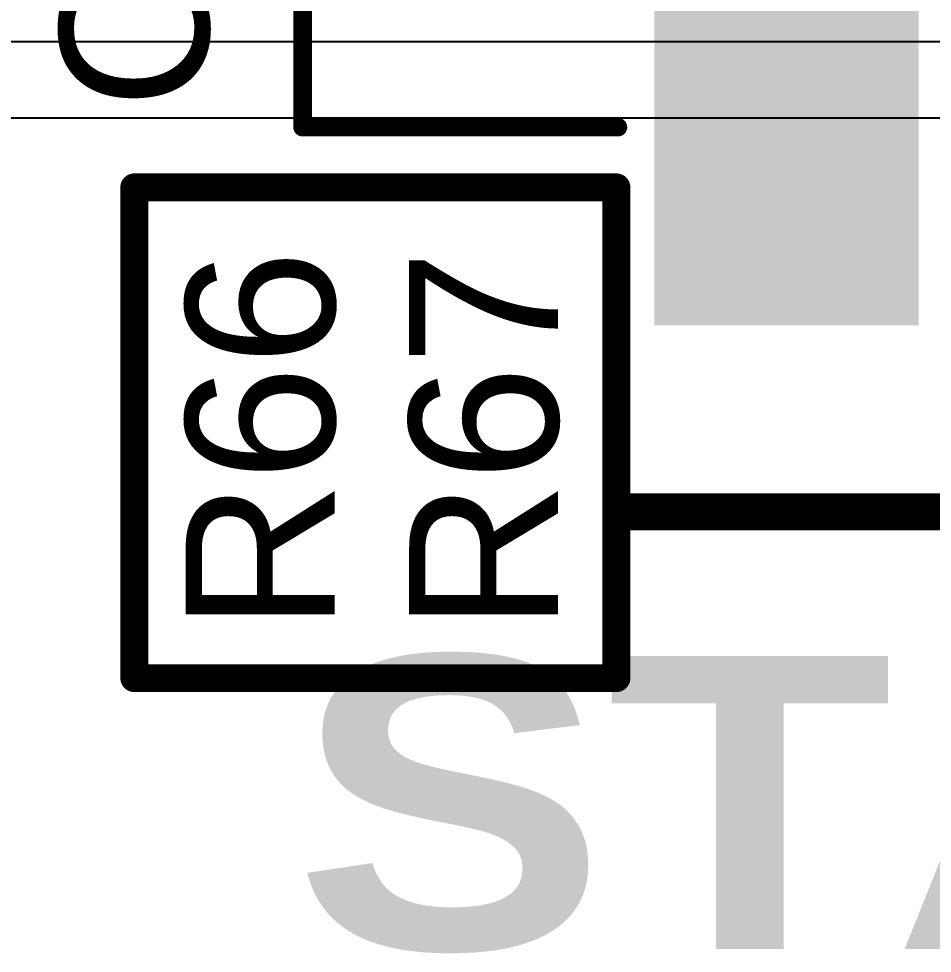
# Model space of a CAD drawing. Header units: inches. Extents: x -5 to 5258, y -4 to 5281.
# Drawn here: x 5.13 to 11.36, y 70.23 to 76.6 of the extents above; entities that cross this region are included whole.
import ezdxf

# ---------------------------------------------------------------- set-up
doc = ezdxf.new("R2010")
doc.units = ezdxf.units.IN
for name, color, linetype in [('Bottom Layer', 5, 'Continuous'), ('Top Layer', 1, 'Continuous'), ('Top Overlay', 2, 'Continuous'), ('Top Paste', 8, 'Continuous'), ('Top Solder', 216, 'Continuous')]:
    doc.layers.add(name, color=color, linetype=linetype)
doc.styles.add('Arial', font='', dxfattribs={"height": 0.2})
doc.styles.add('Arial Black_Bold', font='', dxfattribs={"height": 0.2})
doc.styles.get('Arial').set_extended_font_data('Arial')
doc.styles.get('Arial Black_Bold').set_extended_font_data('Arial Black', bold=True)

# ---------------------------------------------------------------- blocks, each defined once
blk = doc.blocks.new('50SVPF10M_135')
at = {"layer": 'Top Layer'}
blk.add_hatch(color=1, dxfattribs=at).paths.add_polyline_path([(1.05, 0.8), (4.55, 0.8), (4.55, -0.8), (1.05, -0.8)])
at = {"layer": 'Top Paste'}
blk.add_hatch(color=8, dxfattribs=at).paths.add_polyline_path([(1.05, 0.8), (4.55, 0.8), (4.55, -0.8), (1.05, -0.8)])
at = {"layer": 'Top Solder'}
blk.add_hatch(color=216, dxfattribs=at).paths.add_polyline_path([(0.9484, 0.9016), (4.6516, 0.9016), (4.6516, -0.9016), (0.9484, -0.9016)])
at = {"layer": 'Top Overlay'}
for points in [[(3.3, -3.3, 0.127, 0.127, 0), (3.3, -1.15, 0.127, 0.127, 0)], [(3.3, -3.3, 0.127, 0.127, 0), (-1.95, -3.3, 0.127, 0.127, 0)]]:
    blk.add_lwpolyline(points, format="xyseb", dxfattribs=at)
for points in [[(3.2683, -1.15, 0.0635, 0.0635, 1), (3.3318, -1.15, 0.0635, 0.0635, 1)], [(3.2683, -3.3, 0.0635, 0.0635, 1), (3.3318, -3.3, 0.0635, 0.0635, 1)], [(3.2683, -3.3, 0.0635, 0.0635, 1), (3.3318, -3.3, 0.0635, 0.0635, 1)]]:
    blk.add_lwpolyline(points, format="xyseb", close=True, dxfattribs=at)

msp = doc.modelspace()

# ---------------------------------------------------------------- linework, layer by layer
at = {"layer": 'Bottom Layer'}
for p, q in [((37.201, 76.445), (4.623, 76.445)), ((4.623, 75.927), (62.8396, 75.927))]:
    msp.add_line(p, q, dxfattribs=at)
at = {"layer": 'Top Overlay'}
for points in [[(5.9173, 75.4532, 0.1905, 0.1905, 0), (9.2052, 75.4532, 0.1905, 0.1905, 0)], [(5.9173, 72.1048, 0.1905, 0.1905, 0), (5.9173, 75.4532, 0.1905, 0.1905, 0)], [(9.2052, 72.1048, 0.1905, 0.1905, 0), (9.2052, 75.4532, 0.1905, 0.1905, 0)], [(9.3066, 73.2393, 0.254, 0.254, 0), (12.9212, 73.2393, 0.254, 0.254, 0)], [(5.9173, 72.1048, 0.1905, 0.1905, 0), (9.2052, 72.1048, 0.1905, 0.1905, 0)]]:
    msp.add_lwpolyline(points, format="xyseb", dxfattribs=at)
for points in [[(5.8697, 75.4532, 0.0952, 0.0952, 1), (5.965, 75.4532, 0.0952, 0.0952, 1)], [(5.8697, 75.4532, 0.0952, 0.0952, 1), (5.965, 75.4532, 0.0952, 0.0952, 1)], [(9.1576, 75.4532, 0.0952, 0.0952, 1), (9.2528, 75.4532, 0.0952, 0.0952, 1)], [(9.1576, 75.4532, 0.0952, 0.0952, 1), (9.2528, 75.4532, 0.0952, 0.0952, 1)], [(9.2431, 73.2393, 0.127, 0.127, 1), (9.3701, 73.2393, 0.127, 0.127, 1)], [(5.8697, 72.1048, 0.0952, 0.0952, 1), (5.965, 72.1048, 0.0952, 0.0952, 1)], [(5.8697, 72.1048, 0.0952, 0.0952, 1), (5.965, 72.1048, 0.0952, 0.0952, 1)], [(9.1576, 72.1048, 0.0952, 0.0952, 1), (9.2528, 72.1048, 0.0952, 0.0952, 1)], [(9.1576, 72.1048, 0.0952, 0.0952, 1), (9.2528, 72.1048, 0.0952, 0.0952, 1)]]:
    msp.add_lwpolyline(points, format="xyseb", close=True, dxfattribs=at)

# ---------------------------------------------------------------- block references
at = {"rotation": 270}
msp.add_blockref('50SVPF10M_135', (10.3655, 79.1637), dxfattribs=at)

# ---------------------------------------------------------------- texts
at = {"layer": 'Top Overlay'}
for s, height, rotation, style, p in [('C35', 1.016, 90, 'Arial', (6.4252, 75.9888)), ('R66', 1.016, 90, 'Arial', (7.2838, 72.4228)), ('R67', 1.016, 90, 'Arial', (8.8078, 72.4228)), ('STATUS', 2, 360, 'Arial Black_Bold', (7.005, 70.2558))]:
    msp.add_text(s, height=height, rotation=rotation, dxfattribs=dict(at, style=style)).set_placement(p)

doc.saveas('drawing.dxf')
